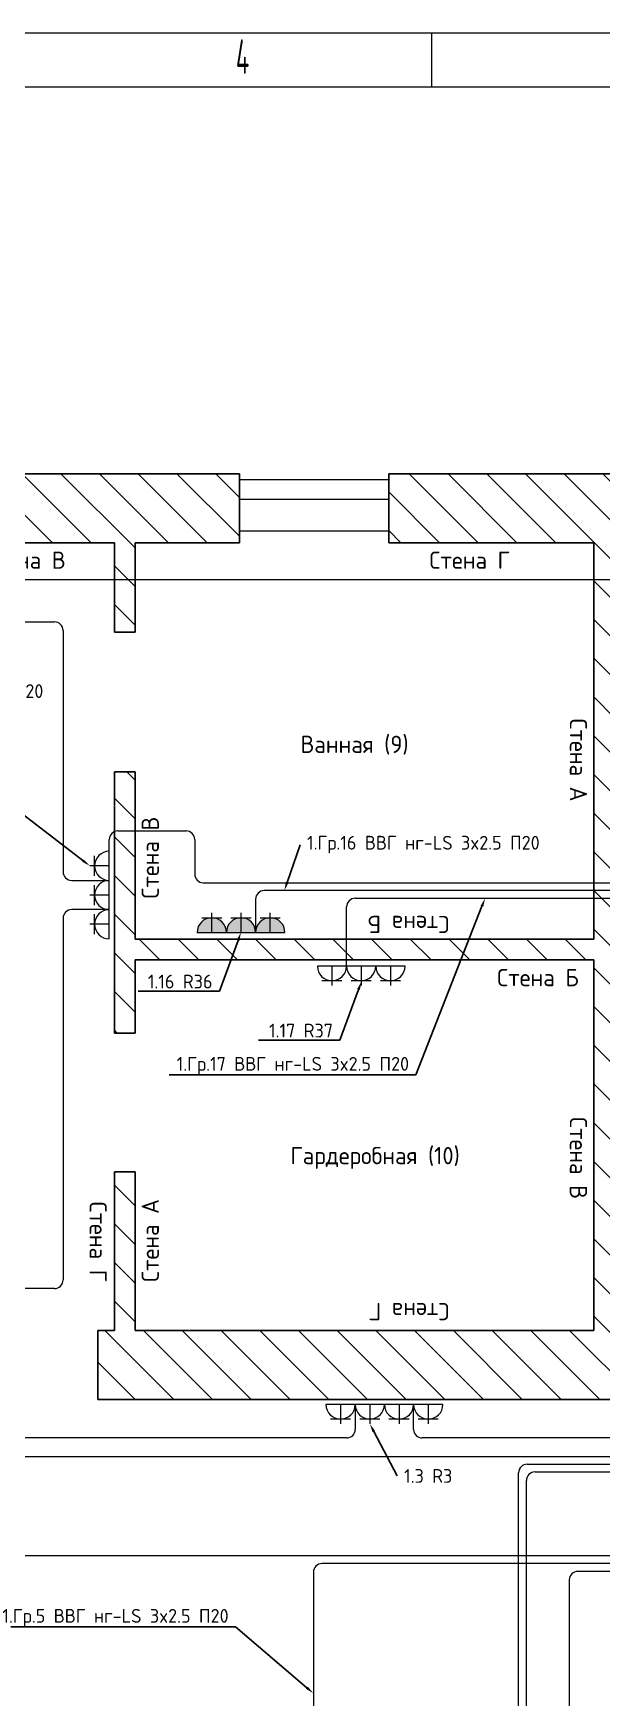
# Model space of a CAD drawing. Extents: x -680 to 54599, y -24087 to 292.
# Drawn here: x 37414 to 40710, y -15489 to -5832 of the extents above; entities that cross this region are included whole.
import ezdxf
from ezdxf import colors
from ezdxf.entities.mleader import LeaderData, LeaderLine
from ezdxf.math import Vec2, Vec3

# ---------------------------------------------------------------- set-up
doc = ezdxf.new("R2010")
doc.units = 0
doc.linetypes.add('Caddy_Solid', pattern=[0])
for name, color, linetype in [('100', 7, 'Continuous'), ('condey_wire', 40, 'Continuous'), ('SYMS', 7, 'Continuous')]:
    doc.layers.add(name, color=color, linetype=linetype)
for name, color, linetype, lineweight in [('info', 7, 'Continuous', 15), ('nesushie', 7, 'Continuous', 25), ('okna', 7, 'Continuous', 18), ('power_wire', 10, 'Continuous', 18), ('rozetki_16A', 10, 'Continuous', 18), ('text', 251, 'Continuous', 15)]:
    doc.layers.add(name, color=color, linetype=linetype, lineweight=lineweight)
doc.styles.add('Caddy_Vectorfont1p', font='GOST Common.ttf', dxfattribs={"width": 0.9})
doc.styles.get("Standard").update_dxf_attribs({"font": 'GOST Common.ttf'})

msp = doc.modelspace()

# ---------------------------------------------------------------- hatches: boundary and pattern name
at = {"layer": 'nesushie', "lineweight": 15}
h = msp.add_hatch(dxfattribs=at)
h.set_pattern_fill('ANSI31', color=256, scale=50, angle=-90)
h.paths.add_polyline_path([(37884, -8787.6), (37884, -9307.6), (38004, -9307.6), (38004, -8787.6), (38609, -8787.6), (38609, -8387.6), (36971, -8387.6), (36971, -8787.6)])
h = msp.add_hatch(dxfattribs=at)
h.set_pattern_fill('ANSI31', color=256, scale=50, angle=-90)
h.paths.add_polyline_path([(43309, -10887.4), (42909, -10887.4), (42909, -11087.6), (40785, -11087.6), (40785, -8787.6), (41357.7, -8787.6), (41357.7, -8387.6), (39475, -8387.6), (39475, -8787.6), (40665, -8787.6), (40665, -11087.6), (38004, -11087.6), (38004, -10116.6), (37884, -10116.6), (37884, -11632.6), (38004, -11632.6), (38004, -11207.6), (40665, -11207.6), (40665, -13357.6), (38004, -13357.6), (38004, -12437.6), (37884, -12437.6), (37884, -13357.6), (37789, -13357.6), (37789, -13757.6), (41089, -13757.6), (41089, -13357.6), (40839, -13357.6), (40785, -13357.6), (40785, -11207.6), (42909, -11207.6), (42909, -13357.6), (41889, -13357.6), (41889, -13757.6), (42909, -13757.6), (42909, -14382.6), (43309, -14382.6)])
at = {"layer": 'rozetki_16A'}
h = msp.add_hatch(color=256, dxfattribs=at)
h.dxf.hatch_style = 1
h.paths.add_polyline_path([(38449, -10963.6, 0.414214), (38364.3, -11048.3), (38449, -11048.3)])
h.paths.add_polyline_path([(38449, -10963.6), (38449, -11048.3), (38533.8, -11048.3, 0.414214)])
h = msp.add_hatch(color=256, dxfattribs=at)
h.dxf.hatch_style = 1
h.paths.add_polyline_path([(38618.5, -10963.6, 0.414214), (38533.8, -11048.3), (38618.5, -11048.3)])
h.paths.add_polyline_path([(38618.5, -10963.6), (38618.5, -11048.3), (38703.2, -11048.3, 0.414214)])
h = msp.add_hatch(color=256, dxfattribs=at)
h.dxf.hatch_style = 1
h.paths.add_polyline_path([(38787.9, -10963.6, 0.414214), (38703.2, -11048.3), (38787.9, -11048.3)])
h.paths.add_polyline_path([(38787.9, -10963.6), (38787.9, -11048.3), (38872.6, -11048.3, 0.414214)])

# ---------------------------------------------------------------- linework, layer by layer
at = {"linetype": 'Caddy_Solid', "lineweight": 13}
msp.add_line((39725.5, -6139.7), (39725.5, -5832.4), dxfattribs=at)
at = {"layer": '100', "linetype": 'Caddy_Solid', "lineweight": 13}
msp.add_line((30014.3, -6143.4), (54292.1, -6143.4), dxfattribs=at)
at = {"layer": 'condey_wire', "lineweight": 15}
for p, q in [((42220.4, -9003.5), (36019.6, -9003.5)), ((35556.1, -14088.7), (41094.8, -14088.7)), ((40228.3, -16626.7), (40228.3, -14183.7)), ((40278.3, -14133.7), (41139.8, -14133.7)), ((40323.3, -14178.7), (41184.8, -14178.7)), ((40273.3, -19175.4), (40273.3, -14228.7))]:
    msp.add_line(p, q, dxfattribs=at)
for centre in [(40278.3, -14183.7), (40323.3, -14228.7)]:
    msp.add_arc(centre, 50, 90, 180, dxfattribs=at)
at = {"layer": 'nesushie'}
for p, q in [((36971, -8387.6), (38609, -8387.6)), ((38609, -8787.6), (38609, -8387.6)), ((39475, -8787.6), (39475, -8387.6)), ((39475, -8387.6), (41357.7, -8387.6)), ((36971, -8787.6), (37884, -8787.6)), ((37884, -8787.6), (37884, -9307.6)), ((38004, -9307.6), (38004, -8787.6)), ((38004, -8787.6), (38609, -8787.6)), ((39475, -8787.6), (40665, -8787.6)), ((40665, -8787.6), (40665, -11087.6)), ((37884, -9307.6), (38004, -9307.6)), ((38004, -10116.6), (37884, -10116.6)), ((37884, -10116.6), (37884, -11632.6)), ((38004, -11087.6), (38004, -10116.6)), ((40665, -11087.6), (38004, -11087.6)), ((38004, -11632.6), (38004, -11207.6)), ((40665, -11207.6), (38004, -11207.6)), ((40665, -13357.6), (40665, -11207.6)), ((37884, -11632.6), (38004, -11632.6)), ((37884, -12437.6), (38004, -12437.6)), ((37884, -12437.6), (37884, -13357.6)), ((38004, -12437.6), (38004, -13357.6)), ((37789, -13757.6), (37789, -13357.6)), ((37884, -13357.6), (37789, -13357.6)), ((40665, -13357.6), (38004, -13357.6)), ((37789, -13757.6), (41089, -13757.6))]:
    msp.add_line(p, q, dxfattribs=at)
at = {"layer": 'okna'}
for p, q in [((39474, -8423.3), (38609, -8423.3)), ((39474, -8537.2), (38609, -8537.2)), ((39474, -8720.2), (38609, -8720.2))]:
    msp.add_line(p, q, dxfattribs=at)
at = {"layer": 'power_wire'}
for p, q in [((35139.9, -9246.8), (37536.9, -9246.8)), ((37586.9, -9296.8), (37586.9, -10697.2)), ((37854.2, -10577.8), (37854.2, -10510.2)), ((37904.2, -10460.2), (38299.8, -10460.2)), ((38349.8, -10510.2), (38349.8, -10710.8)), ((37636.9, -10747.2), (37854.2, -10747.2)), ((38399.8, -10760.8), (41641.5, -10760.8)), ((41686.5, -10805.8), (38753.2, -10805.8)), ((38703.2, -10855.8), (38703.2, -11048.3)), ((39230.6, -11244), (39230.6, -10900.8)), ((39280.6, -10850.8), (41731.5, -10850.8)), ((37586.9, -10966.6), (37586.9, -13065.1)), ((37854.2, -10916.6), (37636.9, -10916.6)), ((37536.9, -13115.1), (36619.5, -13115.1)), ((39280.5, -13787.6), (39280.5, -13931.6)), ((39619.3, -13931.6), (39619.3, -13787.6)), ((39230.5, -13981.6), (33924.8, -13981.6)), ((42555.6, -13981.6), (39669.3, -13981.6)), ((44806, -14665.5), (34893.9, -14665.5)), ((39038.1, -14760.5), (39038.1, -18050.1)), ((44851.6, -14710.5), (39088.1, -14710.5)), ((44896.6, -14755.5), (40572, -14755.5)), ((40522, -14805.5), (40522, -17188.9))]:
    msp.add_line(p, q, dxfattribs=at)
for centre, start, end in [((37536.9, -9296.8), 0, 90), ((37904.2, -10510.2), 90, 180), ((38299.8, -10510.2), 0, 90), ((37636.9, -10697.2), 180, 270), ((38399.8, -10710.8), 180, 270), ((38753.2, -10855.8), 90, 180), ((39280.6, -10900.8), 90, 180), ((37636.9, -10966.6), 90, 180), ((37536.9, -13065.1), 270, 0), ((39230.5, -13931.6), 270, 0), ((39669.3, -13931.6), 180, 270), ((39088.1, -14760.5), 90, 180), ((40572, -14805.5), 90, 180)]:
    msp.add_arc(centre, 50, start, end, dxfattribs=at)
at = {"layer": 'rozetki_16A'}
for p, q in [((37769.5, -10720.7), (37769.5, -10604.3)), ((37854.2, -10662.5), (37854.2, -10577.8)), ((37854.2, -10662.5), (37741.5, -10662.5)), ((37854.2, -10747.2), (37854.2, -10662.5)), ((37769.5, -10890.1), (37769.5, -10773.7)), ((37854.2, -10831.9), (37854.2, -10747.2)), ((37854.2, -10831.9), (37741.5, -10831.9)), ((37854.2, -10916.6), (37854.2, -10831.9)), ((37854.2, -11001.3), (37741.5, -11001.3)), ((37769.5, -11059.5), (37769.5, -10943.1)), ((37854.2, -11001.3), (37854.2, -10916.6)), ((37854.2, -11086), (37854.2, -11001.3)), ((38390.9, -10963.6), (38507.2, -10963.6)), ((38449, -11048.3), (38449, -10935.7)), ((38560.3, -10963.6), (38676.6, -10963.6)), ((38618.5, -11048.3), (38618.5, -10935.7)), ((38729.7, -10963.6), (38846, -10963.6)), ((38787.9, -11048.3), (38787.9, -10935.7)), ((38364.3, -11048.3), (38449, -11048.3)), ((38449, -11048.3), (38533.8, -11048.3)), ((38533.8, -11048.3), (38618.5, -11048.3)), ((38618.5, -11048.3), (38703.2, -11048.3)), ((38703.2, -11048.3), (38787.9, -11048.3)), ((38787.9, -11048.3), (38872.6, -11048.3)), ((39145.9, -11244), (39061.2, -11244)), ((39230.6, -11244), (39145.9, -11244)), ((39145.9, -11244), (39145.9, -11356.7)), ((39315.3, -11244), (39230.6, -11244)), ((39400, -11244), (39315.3, -11244)), ((39315.3, -11244), (39315.3, -11356.7)), ((39484.7, -11244), (39400, -11244)), ((39569.4, -11244), (39484.7, -11244)), ((39484.7, -11244), (39484.7, -11356.7)), ((39204, -11328.7), (39087.7, -11328.7)), ((39373.4, -11328.7), (39257.1, -11328.7)), ((39542.8, -11328.7), (39426.5, -11328.7)), ((39195.8, -13787.6), (39111.1, -13787.6)), ((39280.5, -13787.6), (39195.8, -13787.6)), ((39195.8, -13787.6), (39195.8, -13900.2)), ((39365.2, -13787.6), (39280.5, -13787.6)), ((39449.9, -13787.6), (39365.2, -13787.6)), ((39365.2, -13787.6), (39365.2, -13900.2)), ((39534.6, -13787.6), (39449.9, -13787.6)), ((39619.3, -13787.6), (39534.6, -13787.6)), ((39534.6, -13787.6), (39534.6, -13900.2)), ((39704, -13787.6), (39619.3, -13787.6)), ((39788.7, -13787.6), (39704, -13787.6)), ((39704, -13787.6), (39704, -13900.2)), ((39254, -13872.3), (39137.6, -13872.3)), ((39423.4, -13872.3), (39307, -13872.3)), ((39592.8, -13872.3), (39476.5, -13872.3)), ((39762.2, -13872.3), (39645.9, -13872.3))]:
    msp.add_line(p, q, dxfattribs=at)
for centre, start, end in [((37854.2, -10662.5), 90, 270), ((37854.2, -10831.9), 90, 270), ((37854.2, -11001.3), 90, 270), ((38449, -11048.3), 0, 180), ((38618.5, -11048.3), 0, 180), ((38787.9, -11048.3), 0, 180), ((39145.9, -11244), 180, 0), ((39315.3, -11244), 180, 0), ((39484.7, -11244), 180, 0), ((39195.8, -13787.6), 180, 0), ((39365.2, -13787.6), 180, 0), ((39534.6, -13787.6), 180, 0), ((39704, -13787.6), 180, 0)]:
    msp.add_arc(centre, 84.7, start, end, dxfattribs=at)
at = {"layer": 'SYMS', "lineweight": 13}
msp.add_lwpolyline([(28785.1, -24086.8), (54599.5, -24086.8), (54599.5, -5832.4), (28785.1, -5832.4)], close=True, dxfattribs=at)

# ---------------------------------------------------------------- texts
at = {"lineweight": 13, "style": 'Caddy_Vectorfont1p', "width": 0.54}
msp.add_text('4', height=201.3, dxfattribs=at).set_placement((38588.4, -6068.4))
at = {"layer": 'text', "lineweight": 15, "char_height": 100, "attachment_point": 1}
for s, width, heights, insert in [('Стена В', 651.603, [0], (37126.7, -8839.2)), ('Стена Г', 651.603, [0], (39711.2, -8839.2)), ('Ванная (9)', 651.603, [0], (38963.3, -9907.4)), ('Стена Б', 651.603, [0], (40104, -11260.8)), ('Гардеробная (10)', 1092.6, [302.7], (38904.8, -12293.6))]:
    msp.add_mtext_dynamic_manual_height_columns(s, width=width, gutter_width=12.5, heights=heights, dxfattribs=dict(at, insert=insert))
for s, insert, rotation in [('Стена А', (40625, -9808.1), 270), ('Стена В', (38042.2, -10852.6), 90), ('Стена Б', (39826.2, -11052.4), 180), ('Стена В', (40625, -12120), 270), ('Стена Г', (37840, -12610.4), 270), ('Стена А', (38042.2, -13076.6), 90), ('Стена Г', (39826.2, -13298.4), 180)]:
    msp.add_mtext_dynamic_manual_height_columns(s, width=651.603, gutter_width=12.5, heights=[0], dxfattribs=dict(at, insert=insert, rotation=rotation))

# ---------------------------------------------------------------- leaders
at = {"layer": 'info'}
ml = msp.add_multileader_mtext('Standard', dxfattribs=at)
ml.set_content('1.Гр.15 ВВГ нг-LS 3x2.5 П20', color=256)
ml.set_leader_properties()
ml.build(insert=Vec2(0, 0))
ml.multileader.update_dxf_attribs({"has_dogleg": 0, "text_right_attachment_type": 6, "dogleg_length": 50, "arrow_head_size": 50})
ctx = ml.context
ctx.base_point, ctx.char_height, ctx.arrow_head_size, ctx.landing_gap_size, ctx.plane_origin = Vec3(36082.7, -9660.9), 80, 50, 40, Vec3(36729.5, -10457.8)
ctx.right_attachment = 6
notes = []
notes.append((ctx, [(0, (1, 1, 0), (36032.7, -9660.9), (1, 0), 50, [(0, [(35958.1, -9246.8)], 0, [])])]))
ctx.mtext.insert, ctx.mtext.width, ctx.mtext.flow_direction = Vec3(36122.7, -9608.9), 1620.994, 5
ml = msp.add_multileader_mtext('Standard', dxfattribs=at)
ml.set_content('1.15 R31', color=256)
ml.set_leader_properties()
ml.build(insert=Vec2(0, 0))
ml.multileader.update_dxf_attribs({"has_dogleg": 0, "text_right_attachment_type": 6, "dogleg_length": 50, "arrow_head_size": 50})
ctx = ml.context
ctx.base_point, ctx.char_height, ctx.arrow_head_size, ctx.landing_gap_size, ctx.plane_origin = Vec3(36945.5, -10310.2), 80, 50, 40, Vec3(36510.2, -10682.6)
ctx.right_attachment, ctx.text_align_type = 6, 2
notes.append((ctx, [(1, (1, 1, 0), (37406.9, -10366.1), (-1, 0), 50, [(0, [(37741.5, -10662.5)], 0, [])])]))
ctx.mtext.insert, ctx.mtext.width, ctx.mtext.alignment, ctx.mtext.flow_direction = Vec3(37316.9, -10270.1), 671.172, 3, 5
ml = msp.add_multileader_mtext('Standard', dxfattribs=at)
ml.set_content('1.Гр.16 ВВГ нг-LS 3x2.5 П20', color=256)
ml.set_leader_properties()
ml.build(insert=Vec2(0, 0))
ml.multileader.update_dxf_attribs({"has_dogleg": 0, "text_right_attachment_type": 6, "dogleg_length": 50, "arrow_head_size": 50})
ctx = ml.context
ctx.base_point, ctx.char_height, ctx.arrow_head_size, ctx.landing_gap_size, ctx.plane_origin = Vec3(38961, -10540.4), 80, 50, 40, Vec3(39607.8, -11337.3)
ctx.right_attachment = 6
notes.append((ctx, [(0, (1, 1, 0), (38911, -10540.4), (1, 0), 50, [(0, [(38870, -10805.8)], 0, [])])]))
ctx.mtext.insert, ctx.mtext.width, ctx.mtext.flow_direction = Vec3(39001, -10488.4), 1439.913, 5
ml = msp.add_multileader_mtext('Standard', dxfattribs=at)
ml.set_content('1.Гр.17 ВВГ нг-LS 3x2.5 П20', color=256)
ml.set_leader_properties()
ml.build(insert=Vec2(0, 0))
ml.multileader.update_dxf_attribs({"has_dogleg": 0, "text_right_attachment_type": 6, "dogleg_length": 50, "arrow_head_size": 50})
ctx = ml.context
ctx.base_point, ctx.char_height, ctx.arrow_head_size, ctx.landing_gap_size, ctx.plane_origin = Vec3(38267.5, -11823.2), 80, 50, 40, Vec3(39350.7, -12426)
ctx.right_attachment, ctx.text_align_type = 6, 2
notes.append((ctx, [(1, (1, 1, 0), (39683, -11875.2), (-1, 0), 50, [(0, [(40033.6, -10850.8)], 0, [])])]))
ctx.mtext.insert, ctx.mtext.width, ctx.mtext.alignment, ctx.mtext.flow_direction = Vec3(39593, -11771.2), 1377.642, 3, 5
ml = msp.add_multileader_mtext('Standard', dxfattribs=at)
ml.set_content('1.16 R36', color=256)
ml.set_leader_properties()
ml.build(insert=Vec2(0, 0))
ml.multileader.update_dxf_attribs({"has_dogleg": 0, "text_right_attachment_type": 6, "dogleg_length": 50, "arrow_head_size": 50})
ctx = ml.context
ctx.base_point, ctx.char_height, ctx.arrow_head_size, ctx.landing_gap_size, ctx.plane_origin = Vec3(38065.7, -11334), 80, 50, 40, Vec3(37480.8, -11578.6)
ctx.right_attachment, ctx.text_align_type = 6, 2
notes.append((ctx, [(1, (1, 1, 0), (38543, -11390), (-1, 0), 50, [(0, [(38618.5, -11048.3)], 0, [])])]))
ctx.mtext.insert, ctx.mtext.width, ctx.mtext.alignment, ctx.mtext.flow_direction = Vec3(38453, -11294), 671.172, 3, 5
ml = msp.add_multileader_mtext('Standard', dxfattribs=at)
ml.set_content('1.17 R37', color=256)
ml.set_leader_properties()
ml.build(insert=Vec2(0, 0))
ml.multileader.update_dxf_attribs({"has_dogleg": 0, "text_right_attachment_type": 6, "dogleg_length": 50, "arrow_head_size": 50})
ctx = ml.context
ctx.base_point, ctx.char_height, ctx.arrow_head_size, ctx.landing_gap_size, ctx.plane_origin = Vec3(38763.9, -11618.4), 80, 50, 40, Vec3(38179.5, -11863)
ctx.right_attachment, ctx.text_align_type = 6, 2
notes.append((ctx, [(1, (1, 1, 0), (39241.8, -11674.4), (-1, 0), 50, [(0, [(39317.2, -11332.7)], 0, [])])]))
ctx.mtext.insert, ctx.mtext.width, ctx.mtext.alignment, ctx.mtext.flow_direction = Vec3(39151.8, -11578.4), 671.172, 3, 5
ml = msp.add_multileader_mtext('Standard', dxfattribs=at)
ml.set_content('1.3 R3', color=256)
ml.set_leader_properties()
ml.build(insert=Vec2(0, 0))
ml.multileader.update_dxf_attribs({"has_dogleg": 0, "text_right_attachment_type": 6, "dogleg_length": 50, "arrow_head_size": 50})
ctx = ml.context
ctx.base_point, ctx.char_height, ctx.arrow_head_size, ctx.landing_gap_size, ctx.plane_origin = Vec3(39524.2, -14202), 80, 50, 40, Vec3(39581.4, -14587.4)
ctx.right_attachment = 6
notes.append((ctx, [(0, (1, 1, 0), (39474.2, -14202), (1, 0), 50, [(0, [(39365.2, -13900.2)], 0, [])])]))
ctx.mtext.insert, ctx.mtext.width, ctx.mtext.flow_direction = Vec3(39564.2, -14162), 671.172, 5
ml = msp.add_multileader_mtext('Standard', dxfattribs=at)
ml.set_content('1.Гр.5 ВВГ нг-LS 3x2.5 П20', color=256)
ml.set_leader_properties()
ml.build(insert=Vec2(0, 0))
ml.multileader.update_dxf_attribs({"has_dogleg": 0, "text_right_attachment_type": 6, "dogleg_length": 50, "arrow_head_size": 50})
ctx = ml.context
ctx.base_point, ctx.char_height, ctx.arrow_head_size, ctx.landing_gap_size, ctx.plane_origin = Vec3(37260.8, -15025.8), 80, 50, 40, Vec3(38301.6, -15023.1)
ctx.right_attachment, ctx.text_align_type = 6, 2
notes.append((ctx, [(1, (1, 1, 0), (38636.4, -15077.8), (-1, 0), 50, [(0, [(39038.1, -15463)], 0, [])])]))
ctx.mtext.insert, ctx.mtext.width, ctx.mtext.alignment, ctx.mtext.flow_direction = Vec3(38546.4, -14973.8), 1250.986, 3, 5
for ctx, leaders in notes:
    for number, flags, end, landing, length, lines in leaders:
        leader = LeaderData()
        leader.index, (leader.has_last_leader_line, leader.has_dogleg_vector, leader.attachment_direction) = number, flags
        leader.last_leader_point, leader.dogleg_vector, leader.dogleg_length = Vec3(end), Vec3(landing), length
        for number, points, colour, breaks in lines:
            line = LeaderLine()
            line.index, line.vertices, line.color, line.breaks = number, Vec3.list(points), colors.encode_raw_color(colour), breaks
            leader.lines.append(line)
        ctx.leaders.append(leader)

doc.saveas('drawing.dxf')
